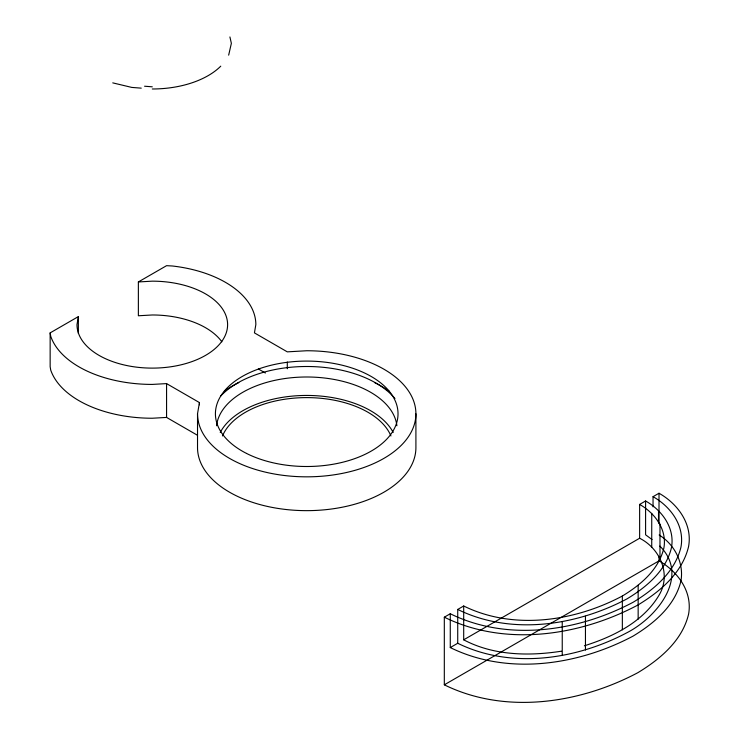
<?xml version="1.0" encoding="UTF-8"?>
<svg xmlns="http://www.w3.org/2000/svg" width="739" height="739" viewBox="0 0 739 739"><rect width="100%" height="100%" fill="white"/><g stroke="black" fill="none" stroke-linecap="round" stroke-linejoin="round"><path stroke-width="1.11" d="M197.442 435.253L166.571 417.424L152.289 418.237A103.543 59.785 0 0 1 50.732 370.119L50.15 366.701L50.15 332.883L78.362 316.597L76.985 324.633A75.304 43.481 0 0 0 152.289 368.114A75.304 43.481 0 0 0 227.603 324.633A75.304 43.481 0 0 0 152.289 281.162L138.369 281.947L138.369 315.765L152.289 314.98A75.304 43.481 0 0 1 221.866 341.815M138.369 281.947L166.571 265.671L172.492 266.003A103.543 59.785 0 0 1 255.842 324.633L254.428 332.883L287.295 351.856L306.713 350.748A109.196 63.046 0 0 1 415.909 413.794L415.909 447.612A109.196 63.046 0 0 1 306.713 510.649A109.196 63.046 0 0 1 197.525 447.612L197.525 413.794L199.438 402.579L166.571 383.606L152.289 384.419A103.543 59.785 0 0 1 50.732 336.3L50.15 332.883M228.665 55.148L231.362 43.333L229.912 36.95M457.727 609.444L463.695 605.998C513.55 630.543 574.619 621.379 622.349 596.022C640.593 584.946 658.652 569.815 663.853 548.153C667.243 529.761 655.031 513.115 639.632 504.423L645.59 500.977C662.042 510.261 675.076 528.034 671.455 547.682C665.913 570.813 646.625 586.96 627.143 598.793C576.171 625.868 510.963 635.651 457.727 609.444L457.727 643.263L450.273 647.567L450.273 613.749C507.739 642.034 578.12 631.476 633.138 602.248C654.163 589.482 674.975 572.051 680.961 547.082C684.868 525.872 670.8 506.695 653.045 496.673L659.012 493.236C677.811 503.841 692.702 524.145 688.572 546.601C682.236 573.039 660.195 591.496 637.923 605.019C579.672 635.965 505.153 647.133 444.315 617.185L444.315 684.822C505.153 714.77 579.672 703.593 637.923 672.647C660.195 659.133 682.236 640.676 688.572 614.238C692.702 591.782 677.811 571.478 659.012 560.873L659.012 556.282M584.383 645.794C613.425 636.676 643.346 621.896 659.308 594.747C671.354 574.083 659.936 548.449 639.632 538.241L639.632 504.423M444.315 617.185L450.273 613.749M463.695 605.998L463.695 639.817L639.632 538.241M444.315 684.822L659.012 560.873M457.727 643.263C510.963 669.469 576.171 659.687 627.143 632.612C656.601 617.471 690.402 576.586 659.872 546.075M561.566 651.179C528.847 656.26 493.569 655.65 463.695 639.817M144.567 86.223L152.289 86.814M141.241 88.144L131.828 87.424L112.753 82.87M450.273 647.567C507.739 675.852 578.12 665.294 633.138 636.067C654.163 623.3 674.975 605.869 680.961 580.9C684.037 562.795 674.568 544.467 659.151 534.999M258.419 369.001L265.384 373.019M652.057 539.572L645.59 534.796L645.59 500.977M659.982 523.905L659.982 557.723M659.012 493.236L659.012 523.036M658.514 510.52L658.514 522.926M653.045 496.673L653.045 506.825M651.733 513.365L651.733 547.183M638.154 585.334L638.154 619.153M622.349 596.022L622.349 629.84M585.454 616.224L585.454 650.043M562.24 621.573L562.24 655.391M287.295 361.999L287.295 368.761M199.438 402.579L199.438 404.833M166.571 383.606L166.571 417.424M78.362 316.597L78.362 333.501M415.909 413.794A109.196 63.046 0 0 1 306.713 476.831A109.196 63.046 0 0 1 197.525 413.794M220.24 432.463A90.37 52.173 0 0 1 306.713 395.439A90.37 52.173 0 0 1 393.194 432.463M222.504 435.945A86.602 50.003 0 0 1 306.713 397.61A86.602 50.003 0 0 1 390.931 435.945M220.73 395.993A97.899 56.524 0 0 1 309.188 366.516A97.899 56.524 0 0 1 394.949 398.533M216.545 425.756A90.37 52.173 0 0 1 306.713 376.992A90.37 52.173 0 0 1 396.889 425.756M224.286 391.217A105.428 60.866 0 0 1 238.836 382.59M374.599 382.59A105.428 60.866 0 0 1 389.148 391.217M220.767 66.159A79.073 45.652 0 0 1 152.289 88.985M246.512 453.423A91.313 52.718 0 0 0 396.27 424.075A91.313 52.718 0 0 0 277.365 363.874A91.313 52.718 0 0 0 246.512 453.423"/></g></svg>
